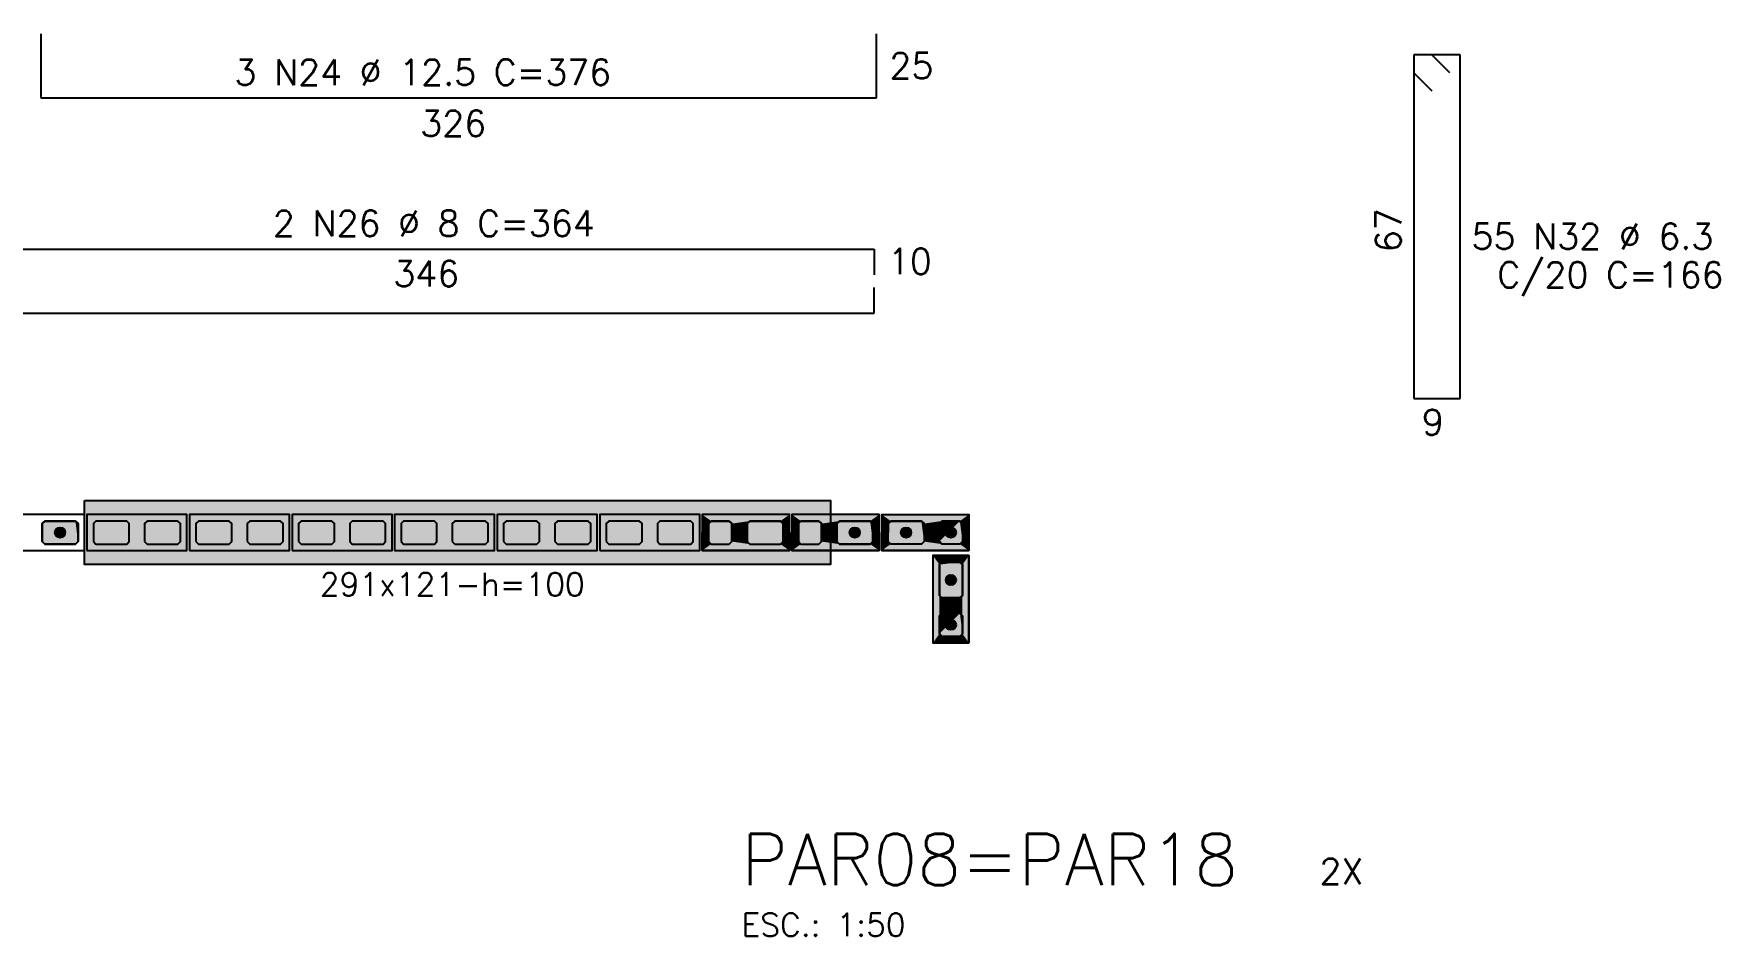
# Model space of a CAD drawing. Extents: x -1 to 122, y -1 to 61.
# Drawn here: x 57.77 to 70.92, y 36.36 to 43.4 of the extents above; entities that cross this region are included whole.
import ezdxf

# ---------------------------------------------------------------- set-up
doc = ezdxf.new("R2010")
doc.units = 0
doc.header["$MEASUREMENT"] = 0
for name, color, linetype in [('PENA_01', 1, 'CONTINUOUS'), ('PENA_02', 2, 'CONTINUOUS'), ('PENA_03', 3, 'CONTINUOUS'), ('PENA_05', 5, 'CONTINUOUS'), ('PENA_06', 6, 'CONTINUOUS'), ('PENA_11', 252, 'CONTINUOUS'), ('PENA_21', 100, 'CONTINUOUS'), ('PENA_23', 50, 'CONTINUOUS')]:
    doc.layers.add(name, color=color, linetype=linetype)
doc.styles.get("Standard").update_dxf_attribs({"font": 'ROMANS.SHX'})

msp = doc.modelspace()

# ---------------------------------------------------------------- linework, layer by layer
at = {"layer": 'PENA_01', "linetype": 'Continuous'}
for points in [[(57.832, 39.438), (57.852, 39.418), (58.092, 39.418), (58.112, 39.438), (58.112, 39.578), (58.092, 39.598), (57.852, 39.598), (57.832, 39.578), (57.832, 39.438)], [(58.232, 39.438), (58.252, 39.418), (58.492, 39.418), (58.512, 39.438), (58.512, 39.578), (58.492, 39.598), (58.252, 39.598), (58.232, 39.578), (58.232, 39.438)], [(58.632, 39.438), (58.652, 39.418), (58.892, 39.418), (58.912, 39.438), (58.912, 39.578), (58.892, 39.598), (58.652, 39.598), (58.632, 39.578), (58.632, 39.438)], [(59.032, 39.438), (59.052, 39.418), (59.292, 39.418), (59.312, 39.438), (59.312, 39.578), (59.292, 39.598), (59.052, 39.598), (59.032, 39.578), (59.032, 39.438)], [(59.432, 39.438), (59.452, 39.418), (59.692, 39.418), (59.712, 39.438), (59.712, 39.578), (59.692, 39.598), (59.452, 39.598), (59.432, 39.578), (59.432, 39.438)], [(59.832, 39.438), (59.852, 39.418), (60.092, 39.418), (60.112, 39.438), (60.112, 39.578), (60.092, 39.598), (59.852, 39.598), (59.832, 39.578), (59.832, 39.438)], [(60.232, 39.438), (60.252, 39.418), (60.492, 39.418), (60.512, 39.438), (60.512, 39.578), (60.492, 39.598), (60.252, 39.598), (60.232, 39.578), (60.232, 39.438)], [(60.632, 39.438), (60.652, 39.418), (60.892, 39.418), (60.912, 39.438), (60.912, 39.578), (60.892, 39.598), (60.652, 39.598), (60.632, 39.578), (60.632, 39.438)], [(61.032, 39.438), (61.052, 39.418), (61.292, 39.418), (61.312, 39.438), (61.312, 39.578), (61.292, 39.598), (61.052, 39.598), (61.032, 39.578), (61.032, 39.438)], [(61.432, 39.438), (61.452, 39.418), (61.692, 39.418), (61.712, 39.438), (61.712, 39.578), (61.692, 39.598), (61.452, 39.598), (61.432, 39.578), (61.432, 39.438)], [(61.832, 39.438), (61.852, 39.418), (62.092, 39.418), (62.112, 39.438), (62.112, 39.578), (62.092, 39.598), (61.852, 39.598), (61.832, 39.578), (61.832, 39.438)], [(62.232, 39.438), (62.252, 39.418), (62.492, 39.418), (62.512, 39.438), (62.512, 39.578), (62.492, 39.598), (62.252, 39.598), (62.232, 39.578), (62.232, 39.438)], [(62.632, 39.438), (62.652, 39.418), (62.892, 39.418), (62.912, 39.438), (62.912, 39.578), (62.892, 39.598), (62.652, 39.598), (62.632, 39.578), (62.632, 39.438)], [(63.052, 39.418), (63.192, 39.418), (63.212, 39.438), (63.212, 39.578), (63.192, 39.598), (63.052, 39.598), (63.032, 39.578), (63.032, 39.438), (63.052, 39.418)], [(63.352, 39.418), (63.592, 39.418), (63.612, 39.438), (63.612, 39.578), (63.592, 39.598), (63.352, 39.598), (63.332, 39.578), (63.332, 39.438), (63.352, 39.418)], [(63.752, 39.418), (63.892, 39.418), (63.912, 39.438), (63.912, 39.578), (63.892, 39.598), (63.752, 39.598), (63.732, 39.578), (63.732, 39.438), (63.752, 39.418)], [(64.052, 39.418), (64.292, 39.418), (64.312, 39.438), (64.312, 39.578), (64.292, 39.598), (64.052, 39.598), (64.032, 39.578), (64.032, 39.438), (64.052, 39.418)], [(64.692, 39.418), (64.452, 39.418), (64.432, 39.438), (64.432, 39.578), (64.452, 39.598), (64.692, 39.598), (64.712, 39.578), (64.712, 39.438), (64.692, 39.418)], [(64.992, 39.418), (64.852, 39.418), (64.832, 39.438), (64.832, 39.578), (64.852, 39.598), (64.992, 39.598), (65.012, 39.578), (65.012, 39.438), (64.992, 39.418)], [(65.012, 39.018), (65.012, 39.258), (64.992, 39.278), (64.852, 39.278), (64.832, 39.258), (64.832, 39.018), (64.852, 38.998), (64.992, 38.998), (65.012, 39.018)], [(65.012, 38.718), (65.012, 38.858), (64.992, 38.878), (64.852, 38.878), (64.832, 38.858), (64.832, 38.718), (64.852, 38.698), (64.992, 38.698), (65.012, 38.718)]]:
    msp.add_lwpolyline(points, dxfattribs=at)
at = {"layer": 'PENA_02', "linetype": 'Continuous'}
for points in [[(57.382, 39.368), (58.162, 39.368), (58.162, 39.648), (57.382, 39.648), (57.382, 39.368)], [(58.182, 39.368), (58.962, 39.368), (58.962, 39.648), (58.182, 39.648), (58.182, 39.368)], [(58.982, 39.368), (59.762, 39.368), (59.762, 39.648), (58.982, 39.648), (58.982, 39.368)], [(59.782, 39.368), (60.562, 39.368), (60.562, 39.648), (59.782, 39.648), (59.782, 39.368)], [(60.582, 39.368), (61.362, 39.368), (61.362, 39.648), (60.582, 39.648), (60.582, 39.368)], [(61.382, 39.368), (62.162, 39.368), (62.162, 39.648), (61.382, 39.648), (61.382, 39.368)], [(62.182, 39.368), (62.962, 39.368), (62.962, 39.648), (62.182, 39.648), (62.182, 39.368)], [(62.982, 39.368), (63.662, 39.368), (63.662, 39.648), (62.982, 39.648), (62.982, 39.368)], [(63.682, 39.368), (64.362, 39.368), (64.362, 39.648), (63.682, 39.648), (63.682, 39.368)], [(65.062, 39.368), (64.382, 39.368), (64.382, 39.648), (65.062, 39.648), (65.062, 39.368)], [(65.062, 38.648), (65.062, 39.328), (64.782, 39.328), (64.782, 38.648), (65.062, 38.648)]]:
    msp.add_lwpolyline(points, dxfattribs=at)
at = {"layer": 'PENA_03', "linetype": 'Continuous'}
for points in [[(58.112, 39.438), (58.092, 39.418), (57.852, 39.418), (57.832, 39.438), (57.832, 39.578), (57.852, 39.598), (58.092, 39.598), (58.112, 39.578), (58.112, 39.438)], [(64.312, 39.438), (64.292, 39.418), (64.052, 39.418), (64.032, 39.438), (64.032, 39.578), (64.052, 39.598), (64.292, 39.598), (64.312, 39.578), (64.312, 39.438)], [(64.712, 39.438), (64.692, 39.418), (64.452, 39.418), (64.432, 39.438), (64.432, 39.578), (64.452, 39.598), (64.692, 39.598), (64.712, 39.578), (64.712, 39.438)], [(64.992, 39.598), (65.012, 39.578), (65.012, 39.438), (64.992, 39.418), (64.852, 39.418), (64.832, 39.438), (64.832, 39.578), (64.852, 39.598), (64.992, 39.598)], [(64.992, 39.278), (65.012, 39.258), (65.012, 39.018), (64.992, 38.998), (64.852, 38.998), (64.832, 39.018), (64.832, 39.258), (64.852, 39.278), (64.992, 39.278)], [(64.992, 38.878), (65.012, 38.858), (65.012, 38.718), (64.992, 38.698), (64.852, 38.698), (64.832, 38.718), (64.832, 38.858), (64.852, 38.878), (64.992, 38.878)]]:
    msp.add_lwpolyline(points, dxfattribs=at)
for centre in [(57.972, 39.508), (64.172, 39.508), (64.572, 39.508), (64.922, 39.508), (64.922, 39.138), (64.922, 38.788)]:
    msp.add_circle(centre, 0.04, dxfattribs=at)
for points in [[(58.012, 39.508), (57.952, 39.543), (57.934, 39.522)], [(58.012, 39.508), (57.934, 39.522), (57.934, 39.494)], [(58.012, 39.508), (57.934, 39.494), (57.952, 39.473)], [(58.012, 39.508), (57.979, 39.547), (57.952, 39.543)], [(58.012, 39.508), (57.952, 39.473), (57.979, 39.469)], [(58.012, 39.508), (58.002, 39.534), (57.979, 39.547)], [(58.012, 39.508), (57.979, 39.469), (58.002, 39.482)], [(58.012, 39.508), (58.002, 39.482), (58.012, 39.508)], [(64.212, 39.508), (64.152, 39.543), (64.134, 39.522)], [(64.212, 39.508), (64.134, 39.522), (64.134, 39.494)], [(64.212, 39.508), (64.134, 39.494), (64.152, 39.473)], [(64.212, 39.508), (64.179, 39.547), (64.152, 39.543)], [(64.212, 39.508), (64.152, 39.473), (64.179, 39.469)], [(64.212, 39.508), (64.202, 39.534), (64.179, 39.547)], [(64.212, 39.508), (64.179, 39.469), (64.202, 39.482)], [(64.212, 39.508), (64.202, 39.482), (64.212, 39.508)], [(64.612, 39.508), (64.552, 39.543), (64.534, 39.522)], [(64.612, 39.508), (64.534, 39.522), (64.534, 39.494)], [(64.612, 39.508), (64.534, 39.494), (64.552, 39.473)], [(64.612, 39.508), (64.579, 39.547), (64.552, 39.543)], [(64.612, 39.508), (64.552, 39.473), (64.579, 39.469)], [(64.612, 39.508), (64.602, 39.534), (64.579, 39.547)], [(64.612, 39.508), (64.579, 39.469), (64.602, 39.482)], [(64.612, 39.508), (64.602, 39.482), (64.612, 39.508)], [(64.962, 39.508), (64.902, 39.543), (64.884, 39.522)], [(64.962, 39.508), (64.884, 39.522), (64.884, 39.494)], [(64.962, 39.508), (64.884, 39.494), (64.902, 39.473)], [(64.962, 39.508), (64.929, 39.547), (64.902, 39.543)], [(64.962, 39.508), (64.902, 39.473), (64.929, 39.469)], [(64.962, 39.508), (64.952, 39.534), (64.929, 39.547)], [(64.962, 39.508), (64.929, 39.469), (64.952, 39.482)], [(64.962, 39.508), (64.952, 39.482), (64.962, 39.508)], [(64.962, 39.138), (64.902, 39.173), (64.884, 39.152)], [(64.962, 39.138), (64.884, 39.152), (64.884, 39.124)], [(64.962, 39.138), (64.884, 39.124), (64.902, 39.103)], [(64.962, 39.138), (64.929, 39.177), (64.902, 39.173)], [(64.962, 39.138), (64.902, 39.103), (64.929, 39.099)], [(64.962, 39.138), (64.952, 39.164), (64.929, 39.177)], [(64.962, 39.138), (64.929, 39.099), (64.952, 39.112)], [(64.962, 39.138), (64.952, 39.112), (64.962, 39.138)], [(64.962, 38.788), (64.902, 38.823), (64.884, 38.802)], [(64.962, 38.788), (64.929, 38.827), (64.902, 38.823)], [(64.962, 38.788), (64.952, 38.814), (64.929, 38.827)], [(64.962, 38.788), (64.884, 38.802), (64.884, 38.774)], [(64.962, 38.788), (64.884, 38.774), (64.902, 38.753)], [(64.962, 38.788), (64.902, 38.753), (64.929, 38.749)], [(64.962, 38.788), (64.929, 38.749), (64.952, 38.762)], [(64.962, 38.788), (64.952, 38.762), (64.962, 38.788)]]:
    msp.add_solid(points, dxfattribs=at)
at = {"layer": 'PENA_05', "linetype": 'Continuous'}
for p, q in [((57.822, 43.4), (57.822, 42.9)), ((64.342, 42.9), (64.342, 43.4)), ((68.674, 43.235), (68.534, 43.235)), ((68.534, 43.235), (68.534, 40.555)), ((68.894, 43.235), (68.534, 43.235)), ((68.534, 43.235), (68.534, 43.095)), ((68.814, 43.095), (68.674, 43.235)), ((68.894, 40.555), (68.894, 43.235)), ((68.534, 43.095), (68.674, 42.955)), ((57.822, 42.9), (64.342, 42.9)), ((57.422, 41.72), (64.322, 41.72)), ((64.322, 41.72), (64.322, 41.52)), ((64.322, 41.22), (64.322, 41.42)), ((57.422, 41.22), (64.322, 41.22)), ((68.534, 40.555), (68.894, 40.555))]:
    msp.add_line(p, q, dxfattribs=at)
at = {"layer": 'PENA_11', "linetype": 'Continuous'}
for points in [[(58.112, 39.438), (57.832, 39.578), (57.852, 39.598)], [(58.112, 39.438), (57.832, 39.438), (57.832, 39.578)], [(58.112, 39.438), (57.852, 39.598), (58.092, 39.598)], [(58.112, 39.438), (58.092, 39.598), (58.112, 39.578)], [(58.112, 39.438), (58.112, 39.578), (58.112, 39.438)], [(64.312, 39.438), (64.032, 39.578), (64.052, 39.598)], [(64.312, 39.438), (64.032, 39.438), (64.032, 39.578)], [(64.312, 39.438), (64.052, 39.598), (64.292, 39.598)], [(64.312, 39.438), (64.292, 39.598), (64.312, 39.578)], [(64.312, 39.438), (64.312, 39.578), (64.312, 39.438)], [(64.712, 39.438), (64.432, 39.578), (64.452, 39.598)], [(64.712, 39.438), (64.432, 39.438), (64.432, 39.578)], [(64.712, 39.438), (64.452, 39.598), (64.692, 39.598)], [(64.712, 39.438), (64.692, 39.598), (64.712, 39.578)], [(64.712, 39.438), (64.712, 39.578), (64.712, 39.438)], [(64.992, 39.598), (64.852, 39.418), (64.832, 39.438)], [(64.992, 39.598), (64.832, 39.438), (64.832, 39.578)], [(64.992, 39.598), (64.832, 39.578), (64.852, 39.598)], [(64.992, 39.598), (64.992, 39.418), (64.852, 39.418)], [(64.992, 39.598), (64.852, 39.598), (64.992, 39.598)], [(64.992, 39.598), (65.012, 39.578), (65.012, 39.438)], [(64.992, 39.598), (65.012, 39.438), (64.992, 39.418)], [(58.112, 39.438), (57.852, 39.418), (57.832, 39.438)], [(58.112, 39.438), (58.092, 39.418), (57.852, 39.418)], [(64.312, 39.438), (64.052, 39.418), (64.032, 39.438)], [(64.312, 39.438), (64.292, 39.418), (64.052, 39.418)], [(64.712, 39.438), (64.452, 39.418), (64.432, 39.438)], [(64.712, 39.438), (64.692, 39.418), (64.452, 39.418)], [(64.992, 39.278), (64.852, 38.998), (64.832, 39.018)], [(64.992, 39.278), (64.832, 39.018), (64.832, 39.258)], [(64.992, 39.278), (64.832, 39.258), (64.852, 39.278)], [(64.992, 39.278), (64.992, 38.998), (64.852, 38.998)], [(64.992, 39.278), (64.852, 39.278), (64.992, 39.278)], [(64.992, 39.278), (65.012, 39.258), (65.012, 39.018)], [(64.992, 39.278), (65.012, 39.018), (64.992, 38.998)], [(64.992, 38.878), (64.852, 38.698), (64.832, 38.718)], [(64.992, 38.878), (64.832, 38.718), (64.832, 38.858)], [(64.992, 38.878), (64.832, 38.858), (64.852, 38.878)], [(64.992, 38.878), (64.992, 38.698), (64.852, 38.698)], [(64.992, 38.878), (64.852, 38.878), (64.992, 38.878)], [(64.992, 38.878), (65.012, 38.858), (65.012, 38.718)], [(64.992, 38.878), (65.012, 38.718), (64.992, 38.698)]]:
    msp.add_solid(points, dxfattribs=at)
at = {"layer": 'PENA_21', "linetype": 'Continuous'}
for points in [[(62.982, 39.508), (63.032, 39.508), (63.032, 39.578), (63.052, 39.598), (63.192, 39.598), (63.212, 39.578), (63.212, 39.508), (63.332, 39.508), (63.332, 39.578), (63.352, 39.598), (63.592, 39.598), (63.612, 39.578), (63.612, 39.508), (63.662, 39.508), (63.662, 39.648), (62.982, 39.648), (62.982, 39.508)], [(63.682, 39.508), (63.732, 39.508), (63.732, 39.578), (63.752, 39.598), (63.892, 39.598), (63.912, 39.578), (63.912, 39.508), (64.032, 39.508), (64.032, 39.578), (64.052, 39.598), (64.292, 39.598), (64.312, 39.578), (64.312, 39.508), (64.362, 39.508), (64.362, 39.648), (63.682, 39.648), (63.682, 39.508)], [(65.062, 39.508), (65.012, 39.508), (65.012, 39.578), (64.992, 39.598), (64.852, 39.598), (64.832, 39.578), (64.832, 39.508), (64.712, 39.508), (64.712, 39.578), (64.692, 39.598), (64.452, 39.598), (64.432, 39.578), (64.432, 39.508), (64.382, 39.508), (64.382, 39.648), (65.062, 39.648), (65.062, 39.508)], [(62.982, 39.508), (63.032, 39.508), (63.032, 39.438), (63.052, 39.418), (63.192, 39.418), (63.212, 39.438), (63.212, 39.508), (63.332, 39.508), (63.332, 39.438), (63.352, 39.418), (63.592, 39.418), (63.612, 39.438), (63.612, 39.508), (63.662, 39.508), (63.662, 39.368), (62.982, 39.368), (62.982, 39.508)], [(63.682, 39.508), (63.732, 39.508), (63.732, 39.438), (63.752, 39.418), (63.892, 39.418), (63.912, 39.438), (63.912, 39.508), (64.032, 39.508), (64.032, 39.438), (64.052, 39.418), (64.292, 39.418), (64.312, 39.438), (64.312, 39.508), (64.362, 39.508), (64.362, 39.368), (63.682, 39.368), (63.682, 39.508)], [(65.062, 39.508), (65.012, 39.508), (65.012, 39.438), (64.992, 39.418), (64.852, 39.418), (64.832, 39.438), (64.832, 39.508), (64.712, 39.508), (64.712, 39.438), (64.692, 39.418), (64.452, 39.418), (64.432, 39.438), (64.432, 39.508), (64.382, 39.508), (64.382, 39.368), (65.062, 39.368), (65.062, 39.508)], [(64.922, 38.648), (64.922, 38.698), (64.852, 38.698), (64.832, 38.718), (64.832, 38.858), (64.852, 38.878), (64.922, 38.878), (64.922, 38.998), (64.852, 38.998), (64.832, 39.018), (64.832, 39.258), (64.852, 39.278), (64.922, 39.278), (64.922, 39.328), (64.782, 39.328), (64.782, 38.648), (64.922, 38.648)], [(64.922, 38.648), (64.922, 38.698), (64.992, 38.698), (65.012, 38.718), (65.012, 38.858), (64.992, 38.878), (64.922, 38.878), (64.922, 38.998), (64.992, 38.998), (65.012, 39.018), (65.012, 39.258), (64.992, 39.278), (64.922, 39.278), (64.922, 39.328), (65.062, 39.328), (65.062, 38.648), (64.922, 38.648)]]:
    msp.add_lwpolyline(points, dxfattribs=at)
for points in [[(63.662, 39.648), (62.982, 39.648), (63.052, 39.598)], [(62.982, 39.648), (62.982, 39.508), (63.032, 39.508)], [(62.982, 39.648), (63.032, 39.508), (63.032, 39.578)], [(62.982, 39.648), (63.032, 39.578), (63.052, 39.598)], [(63.662, 39.648), (63.052, 39.598), (63.192, 39.598)], [(63.662, 39.648), (63.192, 39.598), (63.212, 39.578)], [(63.662, 39.648), (63.212, 39.578), (63.352, 39.598)], [(63.662, 39.648), (63.352, 39.598), (63.592, 39.598)], [(63.662, 39.648), (63.592, 39.598), (63.612, 39.578)], [(63.662, 39.648), (63.612, 39.578), (63.662, 39.508)], [(64.362, 39.648), (63.682, 39.648), (63.752, 39.598)], [(63.682, 39.648), (63.682, 39.508), (63.732, 39.508)], [(63.682, 39.648), (63.732, 39.508), (63.732, 39.578)], [(63.682, 39.648), (63.732, 39.578), (63.752, 39.598)], [(64.362, 39.648), (63.752, 39.598), (63.892, 39.598)], [(64.362, 39.648), (63.892, 39.598), (63.912, 39.578)], [(64.362, 39.648), (63.912, 39.578), (64.052, 39.598)], [(64.362, 39.648), (64.052, 39.598), (64.292, 39.598)], [(64.362, 39.648), (64.292, 39.598), (64.312, 39.578)], [(64.362, 39.648), (64.312, 39.578), (64.362, 39.508)], [(65.062, 39.648), (64.452, 39.598), (64.382, 39.648)], [(64.452, 39.598), (64.432, 39.578), (64.382, 39.648)], [(64.382, 39.648), (64.432, 39.578), (64.382, 39.508)], [(64.692, 39.598), (64.452, 39.598), (65.062, 39.648)], [(64.712, 39.578), (64.692, 39.598), (65.062, 39.648)], [(65.062, 39.648), (64.852, 39.598), (64.712, 39.578)], [(65.062, 39.648), (64.992, 39.598), (64.852, 39.598)], [(65.062, 39.648), (65.012, 39.578), (64.992, 39.598)], [(65.062, 39.648), (65.062, 39.508), (65.012, 39.508)], [(65.062, 39.648), (65.012, 39.508), (65.012, 39.578)], [(62.982, 39.368), (62.982, 39.508), (63.032, 39.508)], [(62.982, 39.368), (63.032, 39.508), (63.032, 39.438)], [(63.212, 39.578), (63.332, 39.578), (63.352, 39.598)], [(63.212, 39.578), (63.212, 39.508), (63.332, 39.508)], [(63.212, 39.578), (63.332, 39.508), (63.332, 39.578)], [(63.212, 39.438), (63.212, 39.508), (63.332, 39.508)], [(63.212, 39.438), (63.332, 39.508), (63.332, 39.438)], [(63.662, 39.508), (63.612, 39.578), (63.612, 39.508)], [(63.662, 39.368), (63.612, 39.438), (63.662, 39.508)], [(63.662, 39.508), (63.612, 39.438), (63.612, 39.508)], [(63.682, 39.368), (63.682, 39.508), (63.732, 39.508)], [(63.682, 39.368), (63.732, 39.508), (63.732, 39.438)], [(63.912, 39.578), (64.032, 39.578), (64.052, 39.598)], [(63.912, 39.578), (63.912, 39.508), (64.032, 39.508)], [(63.912, 39.578), (64.032, 39.508), (64.032, 39.578)], [(63.912, 39.438), (63.912, 39.508), (64.032, 39.508)], [(63.912, 39.438), (64.032, 39.508), (64.032, 39.438)], [(64.362, 39.508), (64.312, 39.578), (64.312, 39.508)], [(64.362, 39.368), (64.312, 39.438), (64.362, 39.508)], [(64.362, 39.508), (64.312, 39.438), (64.312, 39.508)], [(64.432, 39.578), (64.432, 39.508), (64.382, 39.508)], [(64.382, 39.368), (64.432, 39.438), (64.382, 39.508)], [(64.432, 39.438), (64.432, 39.508), (64.382, 39.508)], [(64.712, 39.508), (64.712, 39.578), (64.852, 39.598)], [(64.712, 39.508), (64.852, 39.598), (64.832, 39.578)], [(64.712, 39.508), (64.832, 39.578), (64.832, 39.508)], [(64.712, 39.508), (64.712, 39.438), (64.852, 39.418)], [(64.712, 39.508), (64.852, 39.418), (64.832, 39.438)], [(64.712, 39.508), (64.832, 39.438), (64.832, 39.508)], [(65.062, 39.368), (65.062, 39.508), (65.012, 39.508)], [(65.062, 39.368), (65.012, 39.508), (65.012, 39.438)], [(62.982, 39.368), (63.032, 39.438), (63.052, 39.418)], [(63.662, 39.368), (62.982, 39.368), (63.052, 39.418)], [(63.662, 39.368), (63.052, 39.418), (63.192, 39.418)], [(63.662, 39.368), (63.192, 39.418), (63.212, 39.438)], [(63.662, 39.368), (63.212, 39.438), (63.352, 39.418)], [(63.212, 39.438), (63.332, 39.438), (63.352, 39.418)], [(63.662, 39.368), (63.352, 39.418), (63.592, 39.418)], [(63.662, 39.368), (63.592, 39.418), (63.612, 39.438)], [(63.682, 39.368), (63.732, 39.438), (63.752, 39.418)], [(64.362, 39.368), (63.682, 39.368), (63.752, 39.418)], [(64.362, 39.368), (63.752, 39.418), (63.892, 39.418)], [(64.362, 39.368), (63.892, 39.418), (63.912, 39.438)], [(64.362, 39.368), (63.912, 39.438), (64.052, 39.418)], [(63.912, 39.438), (64.032, 39.438), (64.052, 39.418)], [(64.362, 39.368), (64.052, 39.418), (64.292, 39.418)], [(64.362, 39.368), (64.292, 39.418), (64.312, 39.438)], [(64.452, 39.418), (64.432, 39.438), (64.382, 39.368)], [(65.062, 39.368), (64.452, 39.418), (64.382, 39.368)], [(64.692, 39.418), (64.452, 39.418), (65.062, 39.368)], [(64.712, 39.438), (64.692, 39.418), (65.062, 39.368)], [(65.062, 39.368), (64.852, 39.418), (64.712, 39.438)], [(65.062, 39.368), (64.992, 39.418), (64.852, 39.418)], [(65.062, 39.368), (65.012, 39.438), (64.992, 39.418)], [(64.922, 39.328), (64.782, 39.328), (64.852, 39.278)], [(64.852, 39.278), (64.782, 39.328), (64.832, 39.258)], [(64.782, 39.328), (64.832, 38.718), (64.832, 39.258)], [(64.782, 38.648), (64.832, 38.718), (64.782, 39.328)], [(64.832, 39.258), (64.832, 38.718), (64.832, 38.858)], [(64.832, 39.258), (64.832, 39.018), (64.832, 38.858)], [(64.922, 39.278), (64.922, 39.328), (64.852, 39.278)], [(64.992, 39.278), (64.922, 39.278), (65.062, 39.328)], [(64.922, 39.278), (64.922, 39.328), (65.062, 39.328)], [(65.012, 39.258), (64.992, 39.278), (65.062, 39.328)], [(65.012, 39.018), (65.062, 39.328), (65.012, 38.858)], [(65.012, 38.858), (65.062, 39.328), (65.012, 38.718)], [(65.062, 39.328), (65.062, 38.648), (65.012, 38.718)], [(65.012, 39.018), (65.012, 39.258), (65.062, 39.328)], [(64.852, 38.878), (64.832, 39.018), (64.832, 38.858)], [(64.852, 38.878), (64.852, 38.998), (64.832, 39.018)], [(64.922, 38.878), (64.852, 38.998), (64.852, 38.878)], [(64.922, 38.878), (64.922, 38.998), (64.852, 38.998)], [(64.922, 38.878), (64.992, 38.998), (64.992, 38.878)], [(64.922, 38.878), (64.922, 38.998), (64.992, 38.998)], [(64.992, 38.998), (65.012, 39.018), (64.992, 38.878)], [(64.992, 38.878), (65.012, 39.018), (65.012, 38.858)], [(64.852, 38.698), (64.832, 38.718), (64.782, 38.648)], [(64.852, 38.698), (64.782, 38.648), (64.922, 38.648)], [(64.852, 38.698), (64.922, 38.648), (64.922, 38.698)], [(65.062, 38.648), (64.922, 38.648), (64.992, 38.698)], [(64.992, 38.698), (64.922, 38.648), (64.922, 38.698)], [(65.012, 38.718), (65.062, 38.648), (64.992, 38.698)]]:
    msp.add_solid(points, dxfattribs=at)
at = {"layer": 'PENA_23', "linetype": 'Continuous'}
msp.add_lwpolyline([(58.162, 39.758), (63.982, 39.758), (63.982, 39.258), (58.162, 39.258), (58.162, 39.758)], dxfattribs=at)
msp.add_lwpolyline([(58.162, 39.758), (63.982, 39.758), (63.982, 39.258), (58.162, 39.258), (58.162, 39.758)], dxfattribs=at)
for points in [[(58.162, 39.758), (63.982, 39.758), (63.982, 39.258)], [(58.162, 39.758), (63.982, 39.258), (58.162, 39.258)], [(58.162, 39.758), (58.162, 39.258), (58.162, 39.758)], [(58.162, 39.758), (63.982, 39.758), (63.982, 39.258)], [(58.162, 39.758), (63.982, 39.258), (58.162, 39.258)], [(58.162, 39.758), (58.162, 39.258), (58.162, 39.758)]]:
    msp.add_solid(points, dxfattribs=at)

# ---------------------------------------------------------------- texts
at = {"layer": 'PENA_02', "linetype": 'Continuous'}
msp.add_text('2X', height=0.2, dxfattribs=at).set_placement((67.797, 36.765))
at = {"layer": 'PENA_03', "linetype": 'Continuous'}
for s, height, p in [('3 N24 %%c 12.5 C=376', 0.2, (59.332, 43)), ('25', 0.2, (64.442, 43.05)), ('326', 0.2, (60.782, 42.6)), ('2 N26 %%c 8 C=364', 0.2, (59.632, 41.82)), ('55 N32 %%c 6.3', 0.2, (68.984, 41.719)), ('10', 0.2, (64.43, 41.524)), ('346', 0.2, (60.572, 41.428)), ('C/20 C=166', 0.2, (69.184, 41.419)), ('9', 0.2, (68.596, 40.269)), ('291x121-h=100', 0.18, (59.998, 39.014)), ('ESC.: 1:50', 0.18, (63.288, 36.358))]:
    msp.add_text(s, height=height, dxfattribs=at).set_placement(p)
msp.add_text('67', height=0.2, rotation=90, dxfattribs=at).set_placement((68.434, 41.695))
at = {"layer": 'PENA_06', "linetype": 'Continuous'}
msp.add_text('PAR08=PAR18', height=0.4, dxfattribs=at).set_placement((63.288, 36.758))

doc.saveas('drawing.dxf')
